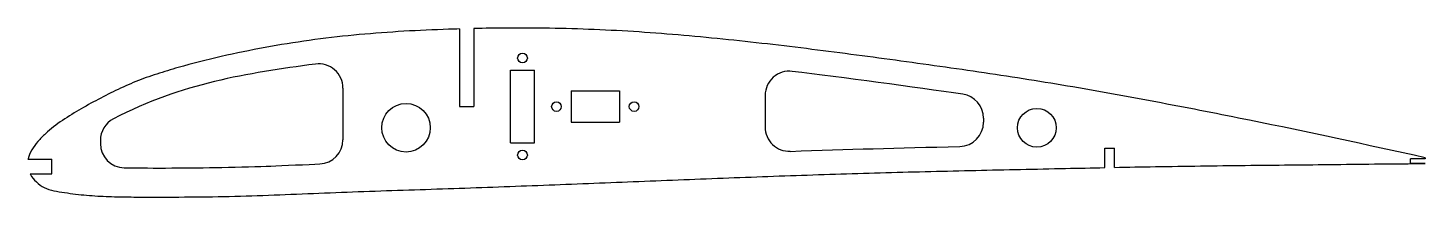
# Model space of a CAD drawing. Header units: millimetres. Extents: x 1 to 289, y -6 to 29.
import ezdxf

# ---------------------------------------------------------------- set-up
doc = ezdxf.new("R2010")
doc.units = ezdxf.units.MM

msp = doc.modelspace()

# ---------------------------------------------------------------- linework, layer by layer
at = {"color": 7, "linetype": 'Continuous', "lineweight": 25}
for p, q in [((90, 28.37), (90, 12.37)), ((93, 28.45), (93, 12.37)), ((100.5, 19.87), (105.5, 19.87)), ((100.5, 4.87), (100.5, 19.87)), ((105.5, 4.87), (105.5, 19.87)), ((66, 16.18), (66, 5.53)), ((113, 15.62), (123, 15.62)), ((113, 15.62), (113, 9.12)), ((123, 15.62), (123, 9.12)), ((153, 14.66), (153, 8.14)), ((90, 12.37), (93, 12.37)), ((113, 9.12), (123, 9.12)), ((198, 9.97), (198, 9.14)), ((16, 5.4), (16, 4.75)), ((100.5, 4.87), (105.5, 4.87)), ((223, 3.79), (225, 3.79)), ((223, -0.21), (223, 3.79)), ((225, -0.17), (225, 3.79)), ((1.08, 1.5), (6, 1.5)), ((6, -1.5), (6, 1.5)), ((289, 1.61), (286, 1.61)), ((286, 0.61), (286, 1.61)), ((289, 0.61), (286, 0.61)), ((289, 1.82), (289, 1.61)), ((1.52, -1.5), (6, -1.5))]:
    msp.add_line(p, q, dxfattribs=at)
for centre, radius in [((103, 22.37), 1), ((79, 8), 5), ((110, 12.37), 1), ((126, 12.37), 1), ((209, 8), 4), ((103, 2.37), 1)]:
    msp.add_circle(centre, radius, dxfattribs=at)
for centre, start, end in [((61, 16.18), 0, 97.7757), ((158, 14.66), 83.0675, 180), ((193, 9.97), 360, 81.7386), ((21, 5.4), 117.4704, 180), ((193, 9.14), 271.3346, 360), ((158, 8.14), 180, 271.9889), ((21, 4.75), 180, 269.1434), ((61, 5.53), 272.3014, 0)]:
    msp.add_arc(centre, 5, start, end, dxfattribs=at)
for points, knots in [([(90, 28.37), (89.26, 28.35), (82.36, 28.13), (72.4, 27.59), (60.19, 26.23), (51.08, 24.8), (42.03, 23), (34.58, 21.17), (28.7, 19.45), (24.36, 17.98), (20.17, 16.21), (16.08, 14.14), (12.04, 11.95), (8.14, 9.56), (5.15, 7.32), (3.1, 5.2), (1.81, 3.47), (1.24, 2.18), (1.09, 1.53), (1.08, 1.5)], [0.3457735, 0.3457735, 0.3457735, 0.3457735, 0.3493982, 0.3795273, 0.3945918, 0.4096564, 0.4247209, 0.4397854, 0.4473177, 0.45485, 0.4623823, 0.4699145, 0.4774468, 0.4849791, 0.4925113, 0.4962775, 0.5000436, 0.5038097, 0.5039857, 0.5039857, 0.5039857, 0.5039857]), ([(289, 1.82), (276.96, 4.5), (258.86, 8.4), (234.65, 13.15), (216.45, 16.48), (198.18, 19.37), (179.85, 21.92), (161.5, 24.36), (143.13, 26.47), (124.71, 28.04), (107.99, 28.62), (97.42, 28.55), (93, 28.45)], [0.0179784, 0.0179784, 0.0179784, 0.0179784, 0.0782365, 0.1083656, 0.1384947, 0.1686237, 0.1987528, 0.2288819, 0.259011, 0.2891401, 0.3192691, 0.3408796, 0.3408796, 0.3408796, 0.3408796]), ([(20.93, -0.25), (27.04, -0.34), (34.17, -0.3), (44.52, -0.11), (48.76, 0.02), (53.52, 0.21), (58.97, 0.44), (61.2, 0.53)], [0, 0, 0, 0, 0.5, 0.5, 0.75, 0.75, 1, 1, 1, 1]), ([(225, -0.17), (227.81, -0.11), (236.8, 0.06), (251.96, 0.26), (270.47, 0.43), (282.82, 0.59), (289, 0.61)], [0.8779984, 0.8779984, 0.8779984, 0.8779984, 0.8917216, 0.9218507, 0.9519798, 0.9821088, 0.9821088, 0.9821088, 0.9821088]), ([(1.52, -1.5), (1.62, -1.68), (2.07, -2.42), (3.14, -3.6), (4.85, -4.62), (6.93, -5.11), (9.21, -5.45), (12.22, -5.84), (16.02, -6.14), (20.61, -6.26), (25.23, -6.29), (31.4, -6.28), (39.11, -6.24), (48.34, -6.02), (57.58, -5.61), (66.84, -5.24), (76.1, -4.92), (88.44, -4.52), (103.85, -3.97), (122.35, -3.25), (140.86, -2.5), (159.37, -1.8), (177.88, -1.22), (196.4, -0.77), (211.44, -0.45), (220.31, -0.27), (223, -0.21)], [0.5101823, 0.5101823, 0.5101823, 0.5101823, 0.511342, 0.5151081, 0.5188743, 0.5226404, 0.5264065, 0.5301727, 0.5377049, 0.5452372, 0.5527695, 0.5603018, 0.5753663, 0.5904308, 0.6054954, 0.6205599, 0.6356244, 0.650689, 0.6808181, 0.7109471, 0.7410762, 0.7712053, 0.8013344, 0.8314635, 0.8615925, 0.8747444, 0.8747444, 0.8747444, 0.8747444])]:
    msp.add_open_spline(points, degree=3, knots=knots, dxfattribs=at)
for points in [[(60.32, 21.13), (46.18, 19.2), (32.9, 17.23), (18.69, 9.84)], [(193.72, 14.92), (183.91, 16.34), (168.78, 18.39), (158.6, 19.62)], [(158.17, 3.14), (170.18, 3.56), (180.14, 3.84), (193.12, 4.14)]]:
    msp.add_open_spline(points, degree=3, dxfattribs=at)

doc.saveas('drawing.dxf')
